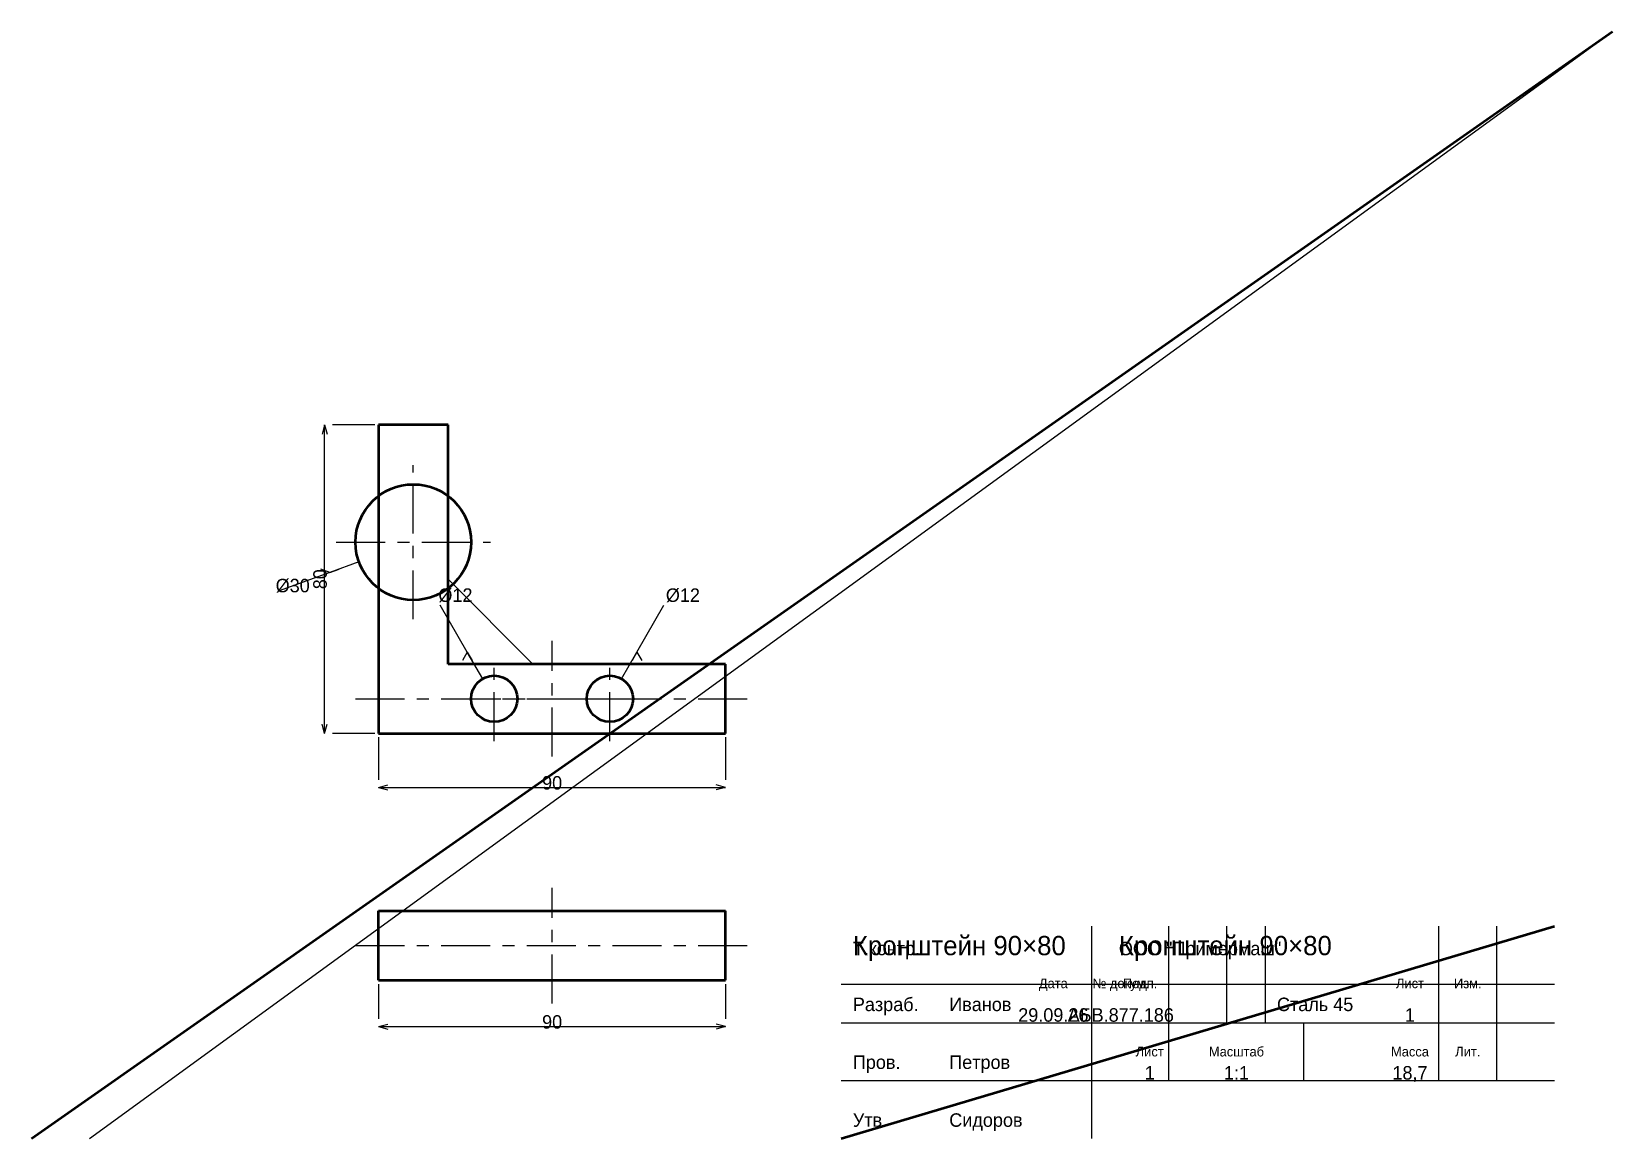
# Model space of a CAD drawing. Header units: millimetres. Extents: x 5 to 415, y 5 to 292.
import ezdxf
from ezdxf.enums import TextEntityAlignment as Align

# ---------------------------------------------------------------- set-up
doc = ezdxf.new("R2010")
doc.units = ezdxf.units.MM
doc.linetypes.add('CENTER', pattern=[22.225, 12.7, -3.175, 3.175, -3.175])
doc.linetypes.add('DASHED', pattern=[9, 6, -3])
for name, color, linetype, lineweight in [('AXIS', 7, 'CENTER', 25), ('DIMS', 7, 'CONTINUOUS', 25), ('MAIN', 7, 'CONTINUOUS', 50), ('TEXT', 7, 'CONTINUOUS', 25), ('THIN', 7, 'CONTINUOUS', 25)]:
    doc.layers.add(name, color=color, linetype=linetype, lineweight=lineweight)

msp = doc.modelspace()

# ---------------------------------------------------------------- linework, layer by layer
at = {"layer": 'AXIS', "linetype": 'CENTER', "lineweight": 25}
for p, q in [((104, 139.6), (104, 179.6)), ((84, 159.6), (124, 159.6)), ((140, 104), (140, 134)), ((125, 108), (125, 130)), ((155, 108), (155, 130)), ((89, 119), (191, 119)), ((114, 119), (136, 119)), ((144, 119), (166, 119)), ((140, 40), (140, 70)), ((89, 55), (191, 55))]:
    msp.add_line(p, q, dxfattribs=at)
at = {"layer": 'DIMS', "linetype": 'CONTINUOUS', "lineweight": 25}
for p, q in [((81, 190), (80.353, 187.585)), ((81, 110), (81, 190)), ((81, 190), (81.647, 187.585)), ((94, 190), (83, 190)), ((82.387, 151.734), (69.231, 146.945)), ((82.387, 151.734), (80.038, 152.589)), ((89.905, 154.47), (82.387, 151.734)), ((82.387, 151.734), (84.736, 152.589)), ((118, 131.124), (111, 143.249)), ((162, 131.124), (169, 143.249)), ((118, 131.124), (116.75, 128.959)), ((122, 124.196), (118, 131.124)), ((118, 131.124), (119.25, 128.959)), ((158, 124.196), (162, 131.124)), ((162, 131.124), (160.75, 128.959)), ((162, 131.124), (163.25, 128.959)), ((81, 110), (80.353, 112.415)), ((81, 110), (81.647, 112.415)), ((94, 110), (83, 110)), ((95, 109), (95, 98)), ((185, 109), (185, 98)), ((95, 96), (97.415, 96.647)), ((95, 96), (185, 96)), ((95, 96), (97.415, 95.353)), ((185, 96), (182.585, 96.647)), ((185, 96), (182.585, 95.353)), ((95, 45), (95, 36)), ((185, 45), (185, 36)), ((95, 34), (97.415, 34.647)), ((95, 34), (185, 34)), ((95, 34), (97.415, 33.353)), ((185, 34), (182.585, 34.647)), ((185, 34), (182.585, 33.353))]:
    msp.add_line(p, q, dxfattribs=at)
at = {"layer": 'MAIN', "linetype": 'CONTINUOUS', "lineweight": 50}
for p, q in [((5, 5), (415, 292)), ((113, 190), (95, 190)), ((95, 190), (95, 110)), ((113, 128), (113, 190)), ((185, 128), (113, 128)), ((185, 110), (185, 128)), ((95, 110), (185, 110)), ((95, 64), (185, 64)), ((95, 46), (95, 64)), ((185, 46), (185, 64)), ((215, 5), (400, 60)), ((95, 46), (185, 46))]:
    msp.add_line(p, q, dxfattribs=at)
for centre, radius in [((104, 159.6), 15), ((125, 119), 6), ((155, 119), 6)]:
    msp.add_circle(centre, radius, dxfattribs=at)
at = {"layer": 'THIN', "linetype": 'CONTINUOUS', "lineweight": 25}
for p, q in [((20, 5), (415, 292)), ((135, 128), (113, 150)), ((113, 128), (135, 128)), ((280, 5), (280, 60)), ((300, 35), (300, 60)), ((315, 35), (315, 60)), ((325, 35), (325, 60)), ((370, 35), (370, 60)), ((385, 35), (385, 60)), ((215, 45), (400, 45)), ((215, 35), (400, 35)), ((300, 20), (300, 35)), ((335, 20), (335, 35)), ((370, 20), (370, 35)), ((385, 20), (385, 35)), ((215, 20), (400, 20))]:
    msp.add_line(p, q, dxfattribs=at)
at = {"layer": 'THIN', "linetype": 'DASHED', "lineweight": 25}
for p, q in [((119, 64), (131, 64)), ((149, 64), (161, 64))]:
    msp.add_line(p, q, dxfattribs=at)

# ---------------------------------------------------------------- texts
at = {"layer": 'DIMS', "linetype": 'CONTINUOUS', "lineweight": 25}
msp.add_text('80', height=3.5, rotation=90, dxfattribs=at).set_placement((79.8, 150), align=Align.MIDDLE_CENTER)
for s, p in [('%%c30', (68.292, 146.603)), ('%%c12', (110.5, 144.115)), ('%%c12', (169.5, 144.115))]:
    msp.add_text(s, height=3.5, dxfattribs=at).set_placement(p)
for p in [(140, 97.2), (140, 35.2)]:
    msp.add_text('90', height=3.5, dxfattribs=at).set_placement(p, align=Align.MIDDLE_CENTER)
at = {"layer": 'TEXT', "linetype": 'CONTINUOUS', "lineweight": 25}
for s, height, p in [('Кронштейн 90×80', 5, (218, 52.5)), ('Кронштейн 90×80', 5, (287, 52.5)), ('Т.контр.', 3.5, (218, 52.5)), ('ООО "Примермаш"', 3.5, (287, 52.5)), ('Разраб.', 3.5, (218, 38)), ('Иванов', 3.5, (243, 38)), ('Сталь 45', 3.5, (328, 38)), ('Пров.', 3.5, (218, 23)), ('Петров', 3.5, (243, 23)), ('Утв.', 3.5, (218, 8)), ('Сидоров', 3.5, (243, 8))]:
    msp.add_text(s, height=height, dxfattribs=at).set_placement(p)
for s, height, p in [('Дата', 2.5, (270, 45.2)), ('№ докум.', 2.5, (287.5, 45.2)), ('Подп.', 2.5, (292.5, 45.2)), ('Лист', 2.5, (362.5, 45.2)), ('Изм.', 2.5, (377.5, 45.2)), ('29.09.26', 3.5, (270, 37)), ('АБВ.877.186', 3.5, (287.5, 37)), ('1', 3.5, (362.5, 37)), ('Лист', 2.5, (295, 27.5)), ('Масштаб', 2.5, (317.5, 27.5)), ('Масса', 2.5, (362.5, 27.5)), ('Лит.', 2.5, (377.5, 27.5)), ('1', 3.5, (295, 22)), ('1:1', 3.5, (317.5, 22)), ('18,7', 3.5, (362.5, 22))]:
    msp.add_text(s, height=height, dxfattribs=at).set_placement(p, align=Align.MIDDLE_CENTER)

doc.saveas('drawing.dxf')
